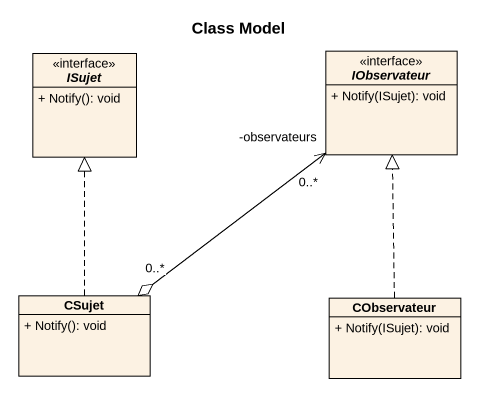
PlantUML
@startuml
title Class Model
hide circle
hide empty members
skinparam classAttributeIconSize 0
interface ISujet <<interface>> {
  + Notify(): void
}
interface IObservateur <<interface>> {
  + Notify(ISujet): void
}
class CSujet {
  + Notify(): void
}
class CObservateur {
  + Notify(ISujet): void
}
IObservateur "-observateurs\n0..*" <--o "0..*" CSujet
CSujet .up.|> ISujet
CObservateur .up.|> IObservateur
@enduml
